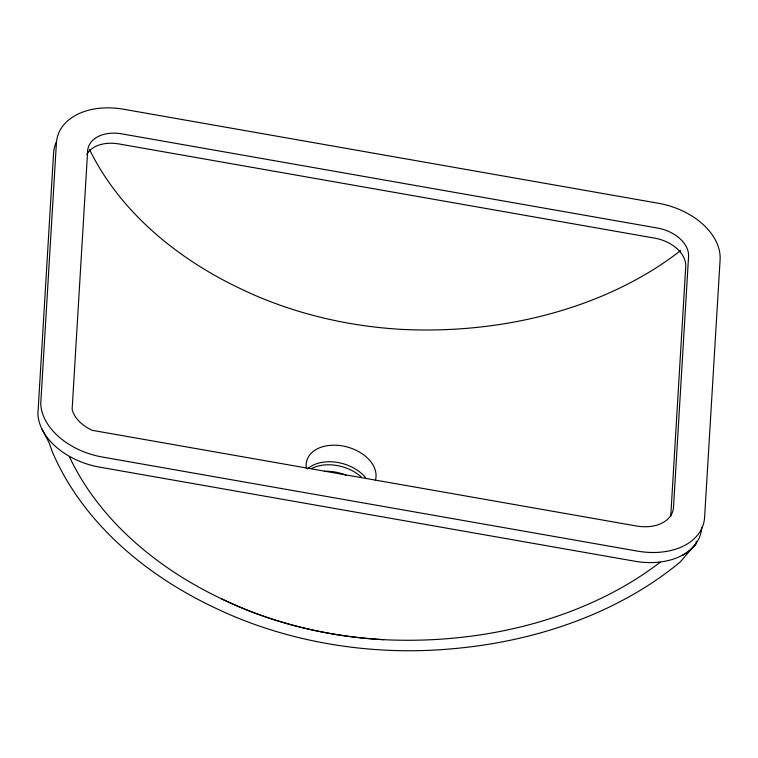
<?xml version="1.0" encoding="UTF-8"?>
<svg xmlns="http://www.w3.org/2000/svg" width="758" height="758" viewBox="0 0 758 758"><rect width="100%" height="100%" fill="white"/><g stroke="black" fill="none" stroke-linecap="round" stroke-linejoin="round"><path stroke-width="1.14" d="M670.745 516.17L685.734 266.579A33.125 22.513 15.7 0 0 654.666 238.135L118.864 143.935A33.361 22.674 15.7 0 0 86.838 154.3M41.709 428.573L49.09 442.691L52.245 451.541A375.447 272.52 3.4 0 0 213.908 607.366A342.853 248.861 3.4 0 0 450.356 648.933A375.447 272.52 3.4 0 0 680.267 561.943L696.128 543.628L696.27 541.259M701.775 527.303A65.851 44.741 15.7 0 1 634.569 561.185L99.696 467.155A65.851 44.741 15.7 0 1 37.9 413.887L53.562 153.211A65.851 44.741 15.7 0 1 56.462 141.888M680.741 250.491A361.121 262.116 3.4 0 1 402.29 329.408A328.602 238.524 3.4 0 1 239.613 288.277A361.121 262.116 3.4 0 1 89.51 149.487M696.128 543.628A65.851 44.741 15.7 0 1 682.077 555.519M306.355 468.198A35.673 24.237 15.7 0 1 342.559 445.941A35.673 24.237 15.7 0 1 375.371 480.335M307.416 468.975A35.673 24.237 15.7 0 1 365.564 477.578M660.275 562.18A361.121 262.116 3.4 0 1 383.643 639.686A328.602 238.524 3.4 0 1 220.966 598.555A361.14 262.135 3.4 0 1 69.338 456.572M383.652 639.667A328.631 238.543 3.4 0 1 220.976 598.536M324.358 471.343A35.673 24.237 15.7 0 1 345.951 475.133M311.917 468.368A35.673 24.237 15.7 0 1 361.329 477.057M56.395 143.129L40.733 403.806A65.851 44.741 15.7 0 0 102.529 457.074L637.402 551.104A65.851 44.741 15.7 0 0 704.608 517.221L720.1 259.805A65.851 44.741 15.7 0 0 658.332 203.258L123.601 109.247A65.851 44.741 15.7 0 0 56.395 143.129M87.644 151.022L72.124 409.472A35.039 23.801 15.7 0 0 92.296 430.336L636.379 525.986A36.375 24.72 15.7 0 0 673.502 507.273L688.567 256.498A33.125 22.513 15.7 0 0 657.499 228.054L121.697 133.853A33.361 22.674 15.7 0 0 87.644 151.022"/></g></svg>
